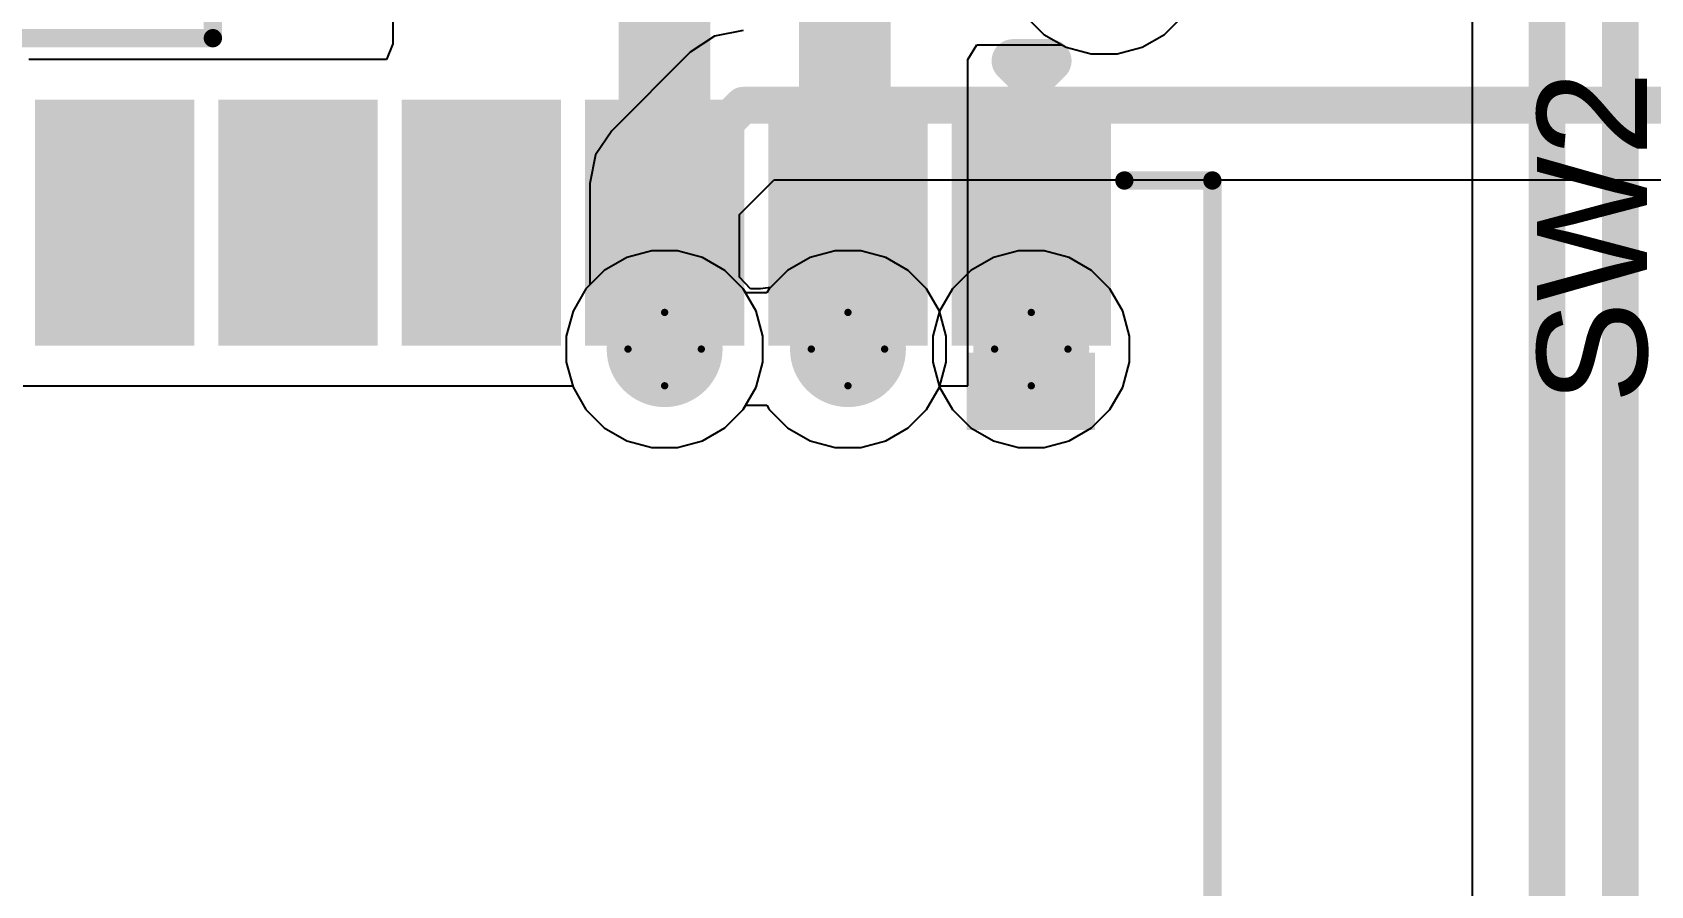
# Model space of a CAD drawing. Header units: inches. Extents: x -17.5 to 14.7, y -6.2 to 5.9.
# Drawn here: x 2.9222 to 3.3635, y 1.9802 to 2.2129 of the extents above; entities that cross this region are included whole.
import ezdxf

# ---------------------------------------------------------------- set-up
doc = ezdxf.new("R2010")
doc.units = ezdxf.units.IN
doc.header["$MEASUREMENT"] = 0
for name, color, linetype in [('Bottom Layer', 5, 'Continuous'), ('Bottom Solder', 6, 'Continuous'), ('Drill Drawing', 1, 'Continuous'), ('Ground Layer', 76, 'Continuous'), ('Power Layer', 16, 'Continuous'), ('Top Layer', 1, 'Continuous'), ('Top Overlay', 2, 'Continuous'), ('Top Paste', 8, 'Continuous'), ('Top Solder', 216, 'Continuous'), ('Via Holes', 16, 'Continuous')]:
    doc.layers.add(name, color=color, linetype=linetype)
doc.styles.add('Arial', font='', dxfattribs={"height": 0.2})
doc.styles.get('Arial').set_extended_font_data('Arial')

# ---------------------------------------------------------------- blocks, each defined once
blk = doc.blocks.new('ESP32_WROOM_32UE_N16_63')
at = {"layer": 'Top Layer'}
for points in [[(-0.37402, 0.36732), (-0.31496, 0.36732), (-0.31496, 0.33189), (-0.37402, 0.33189)], [(-0.37402, 0.31732), (-0.31496, 0.31732), (-0.31496, 0.28189), (-0.37402, 0.28189)], [(-0.37402, 0.26732), (-0.31496, 0.26732), (-0.31496, 0.23189), (-0.37402, 0.23189)], [(-0.37402, 0.21732), (-0.31496, 0.21732), (-0.31496, 0.18189), (-0.37402, 0.18189)], [(-0.37402, 0.16732), (-0.31496, 0.16732), (-0.31496, 0.13189), (-0.37402, 0.13189)], [(-0.37402, 0.11732), (-0.31496, 0.11732), (-0.31496, 0.08189), (-0.37402, 0.08189)]]:
    blk.add_hatch(color=1, dxfattribs=at).paths.add_polyline_path(points)
at = {"layer": 'Top Overlay'}
blk.add_hatch(color=2, dxfattribs=at).paths.add_polyline_path([(-0.309, 0.332), (-0.288, 0.332), (-0.288, 0.367), (-0.309, 0.367)])
at = {"layer": 'Top Paste'}
for points in [[(-0.37402, 0.36732), (-0.31496, 0.36732), (-0.31496, 0.33189), (-0.37402, 0.33189)], [(-0.37402, 0.31732), (-0.31496, 0.31732), (-0.31496, 0.28189), (-0.37402, 0.28189)], [(-0.37402, 0.26732), (-0.31496, 0.26732), (-0.31496, 0.23189), (-0.37402, 0.23189)], [(-0.37402, 0.21732), (-0.31496, 0.21732), (-0.31496, 0.18189), (-0.37402, 0.18189)], [(-0.37402, 0.16732), (-0.31496, 0.16732), (-0.31496, 0.13189), (-0.37402, 0.13189)], [(-0.37402, 0.11732), (-0.31496, 0.11732), (-0.31496, 0.08189), (-0.37402, 0.08189)]]:
    blk.add_hatch(color=8, dxfattribs=at).paths.add_polyline_path(points)
at = {"layer": 'Top Solder'}
for points in [[(-0.37802, 0.37132), (-0.31096, 0.37132), (-0.31096, 0.32789), (-0.37802, 0.32789)], [(-0.37802, 0.32132), (-0.31096, 0.32132), (-0.31096, 0.27789), (-0.37802, 0.27789)], [(-0.37802, 0.27132), (-0.31096, 0.27132), (-0.31096, 0.22789), (-0.37802, 0.22789)], [(-0.37802, 0.22132), (-0.31096, 0.22132), (-0.31096, 0.17789), (-0.37802, 0.17789)], [(-0.37802, 0.17132), (-0.31096, 0.17132), (-0.31096, 0.12789), (-0.37802, 0.12789)], [(-0.37802, 0.12132), (-0.31096, 0.12132), (-0.31096, 0.07789), (-0.37802, 0.07789)]]:
    blk.add_hatch(color=216, dxfattribs=at).paths.add_polyline_path(points)
at = {"layer": 'Top Overlay'}
for points in [[(-0.356, 0.375, 0.005, 0.005, 0), (-0.356, 0.399, 0.005, 0.005, 0)], [(0.356, 0.399, 0.005, 0.005, 0), (-0.356, 0.399, 0.005, 0.005, 0)], [(-0.38865, 0.34469, 0.01181, 0.01181, 0), (-0.38865, 0.35469, 0.01181, 0.01181, 0)], [(-0.38365, 0.34969, 0.01181, 0.01181, 0), (-0.38865, 0.35469, 0.01181, 0.01181, 0)], [(-0.38865, 0.34469, 0.01181, 0.01181, 0), (-0.38365, 0.34969, 0.01181, 0.01181, 0)]]:
    blk.add_lwpolyline(points, format="xyseb", dxfattribs=at)
for points in [[(-0.35725, 0.399, 0.0025, 0.0025, 1), (-0.35475, 0.399, 0.0025, 0.0025, 1)], [(-0.35725, 0.399, 0.0025, 0.0025, 1), (-0.35475, 0.399, 0.0025, 0.0025, 1)], [(-0.35725, 0.375, 0.0025, 0.0025, 1), (-0.35475, 0.375, 0.0025, 0.0025, 1)], [(-0.3916, 0.35469, 0.00591, 0.00591, 1), (-0.38569, 0.35469, 0.00591, 0.00591, 1)], [(-0.3916, 0.35469, 0.00591, 0.00591, 1), (-0.38569, 0.35469, 0.00591, 0.00591, 1)], [(-0.3866, 0.34969, 0.00591, 0.00591, 1), (-0.38069, 0.34969, 0.00591, 0.00591, 1)], [(-0.3866, 0.34969, 0.00591, 0.00591, 1), (-0.38069, 0.34969, 0.00591, 0.00591, 1)], [(-0.3916, 0.34469, 0.00591, 0.00591, 1), (-0.38569, 0.34469, 0.00591, 0.00591, 1)], [(-0.3916, 0.34469, 0.00591, 0.00591, 1), (-0.38569, 0.34469, 0.00591, 0.00591, 1)]]:
    blk.add_lwpolyline(points, format="xyseb", close=True, dxfattribs=at)
blk = doc.blocks.new('SOD323F_162')
at = {"layer": 'Top Layer'}
for points in [[(-0.05315, 0.01181), (-0.02953, 0.01181), (-0.02953, -0.01181), (-0.05315, -0.01181)], [(0.02953, 0.01181), (0.05315, 0.01181), (0.05315, -0.01181), (0.02953, -0.01181)]]:
    blk.add_hatch(color=1, dxfattribs=at).paths.add_polyline_path(points)
at = {"layer": 'Top Overlay'}
for points in [[(0.03881, 0.01483), (0.0829, 0.01483), (0.0829, 0.03083), (0.03881, 0.03083)], [(0.056, -0.016), (0.083, -0.016), (0.083, 0.018), (0.056, 0.018)], [(0.03881, -0.03117), (0.0829, -0.03117), (0.0829, -0.01517), (0.03881, -0.01517)]]:
    blk.add_hatch(color=2, dxfattribs=at).paths.add_polyline_path(points)
at = {"layer": 'Top Paste'}
for points in [[(-0.05315, 0.01181), (-0.02953, 0.01181), (-0.02953, -0.01181), (-0.05315, -0.01181)], [(0.02953, 0.01181), (0.05315, 0.01181), (0.05315, -0.01181), (0.02953, -0.01181)]]:
    blk.add_hatch(color=8, dxfattribs=at).paths.add_polyline_path(points)
at = {"layer": 'Top Solder'}
for points in [[(-0.05715, 0.01581), (-0.02553, 0.01581), (-0.02553, -0.01581), (-0.05715, -0.01581)], [(0.02553, 0.01581), (0.05715, 0.01581), (0.05715, -0.01581), (0.02553, -0.01581)]]:
    blk.add_hatch(color=216, dxfattribs=at).paths.add_polyline_path(points)
at = {"layer": 'Top Overlay'}
for points in [[(0.03891, 0.029, 0.005, 0.005, 0), (-0.036, 0.029, 0.005, 0.005, 0)], [(-0.036, 0.029, 0.005, 0.005, 0), (-0.036, 0.021, 0.005, 0.005, 0)], [(-0.036, -0.021, 0.005, 0.005, 0), (-0.036, -0.029, 0.005, 0.005, 0)], [(0.03891, -0.029, 0.005, 0.005, 0), (-0.036, -0.029, 0.005, 0.005, 0)]]:
    blk.add_lwpolyline(points, format="xyseb", dxfattribs=at)
for points in [[(-0.03725, 0.029, 0.0025, 0.0025, 1), (-0.03475, 0.029, 0.0025, 0.0025, 1)], [(-0.03725, 0.029, 0.0025, 0.0025, 1), (-0.03475, 0.029, 0.0025, 0.0025, 1)], [(0.03766, 0.029, 0.0025, 0.0025, 1), (0.04016, 0.029, 0.0025, 0.0025, 1)], [(-0.03725, 0.021, 0.0025, 0.0025, 1), (-0.03475, 0.021, 0.0025, 0.0025, 1)], [(-0.03725, -0.021, 0.0025, 0.0025, 1), (-0.03475, -0.021, 0.0025, 0.0025, 1)], [(-0.03725, -0.029, 0.0025, 0.0025, 1), (-0.03475, -0.029, 0.0025, 0.0025, 1)], [(-0.03725, -0.029, 0.0025, 0.0025, 1), (-0.03475, -0.029, 0.0025, 0.0025, 1)], [(0.03766, -0.029, 0.0025, 0.0025, 1), (0.04016, -0.029, 0.0025, 0.0025, 1)]]:
    blk.add_lwpolyline(points, format="xyseb", close=True, dxfattribs=at)

msp = doc.modelspace()

# ---------------------------------------------------------------- hatches: boundary and pattern name
at = {"layer": 'Bottom Layer'}
h = msp.add_hatch(color=5, dxfattribs=at)
edge = h.paths.add_edge_path()
edge.add_arc((3.09461, 2.12647), 0.01181, 0, 360)
h = msp.add_hatch(color=5, dxfattribs=at)
edge = h.paths.add_edge_path()
edge.add_arc((3.14461, 2.12647), 0.01181, 0, 360)
h = msp.add_hatch(color=5, dxfattribs=at)
edge = h.paths.add_edge_path()
edge.add_arc((3.19461, 2.12647), 0.01181, 0, 360)
at = {"layer": 'Bottom Solder'}
h = msp.add_hatch(color=6, dxfattribs=at)
edge = h.paths.add_edge_path()
edge.add_arc((3.09461, 2.12647), 0.01581, 0, 360)
h = msp.add_hatch(color=6, dxfattribs=at)
edge = h.paths.add_edge_path()
edge.add_arc((3.14461, 2.12647), 0.01581, 0, 360)
h = msp.add_hatch(color=6, dxfattribs=at)
edge = h.paths.add_edge_path()
edge.add_arc((3.19461, 2.12647), 0.01581, 0, 360)
at = {"layer": 'Ground Layer'}
h = msp.add_hatch(color=76, dxfattribs=at)
edge = h.paths.add_edge_path()
edge.add_arc((3.09461, 2.12647), 0.01181, 0, 360)
h = msp.add_hatch(color=76, dxfattribs=at)
edge = h.paths.add_edge_path()
edge.add_arc((3.14461, 2.12647), 0.01181, 0, 360)
h = msp.add_hatch(color=76, dxfattribs=at)
edge = h.paths.add_edge_path()
edge.add_arc((3.19461, 2.12647), 0.01181, 0, 360)
at = {"layer": 'Power Layer'}
h = msp.add_hatch(color=16, dxfattribs=at)
edge = h.paths.add_edge_path()
edge.add_arc((3.09461, 2.12647), 0.01181, 0, 360)
h = msp.add_hatch(color=16, dxfattribs=at)
edge = h.paths.add_edge_path()
edge.add_arc((3.14461, 2.12647), 0.01181, 0, 360)
h = msp.add_hatch(color=16, dxfattribs=at)
edge = h.paths.add_edge_path()
edge.add_arc((3.19461, 2.12647), 0.01181, 0, 360)
at = {"layer": 'Top Layer'}
for points in [[(3.08211, 2.16095), (3.10711, 2.16095), (3.10711, 2.24275), (3.08211, 2.24275)], [(3.13123, 2.16095), (3.15623, 2.16095), (3.15623, 2.24277), (3.13123, 2.24277)], [(3.1064, 2.16095), (3.0828, 2.16095), (3.0828, 2.12647), (3.1064, 2.12647)], [(3.1564, 2.16095), (3.1328, 2.16095), (3.1328, 2.12647), (3.1564, 2.12647)], [(3.2064, 2.16095), (3.1828, 2.16095), (3.1828, 2.12647), (3.2064, 2.12647)]]:
    msp.add_hatch(color=1, dxfattribs=at).paths.add_polyline_path(points)
h = msp.add_hatch(color=1, dxfattribs=at)
edge = h.paths.add_edge_path()
edge.add_arc((3.09461, 2.12647), 0.01181, 0, 360)
h = msp.add_hatch(color=1, dxfattribs=at)
edge = h.paths.add_edge_path()
edge.add_arc((3.14461, 2.12647), 0.01181, 0, 360)
h = msp.add_hatch(color=1, dxfattribs=at)
edge = h.paths.add_edge_path()
edge.add_arc((3.19461, 2.12647), 0.01181, 0, 360)
at = {"layer": 'Top Solder'}
h = msp.add_hatch(color=216, dxfattribs=at)
edge = h.paths.add_edge_path()
edge.add_arc((3.09461, 2.12647), 0.01581, 0, 360)
h = msp.add_hatch(color=216, dxfattribs=at)
edge = h.paths.add_edge_path()
edge.add_arc((3.14461, 2.12647), 0.01581, 0, 360)
h = msp.add_hatch(color=216, dxfattribs=at)
edge = h.paths.add_edge_path()
edge.add_arc((3.19461, 2.12647), 0.01581, 0, 360)
at = {"layer": 'Via Holes'}
h = msp.add_hatch(color=7, dxfattribs=at)
edge = h.paths.add_edge_path()
edge.add_arc((3.09461, 2.12647), 0.00591, 0, 360)
h = msp.add_hatch(color=7, dxfattribs=at)
edge = h.paths.add_edge_path()
edge.add_arc((3.14461, 2.12647), 0.00591, 0, 360)
h = msp.add_hatch(color=7, dxfattribs=at)
edge = h.paths.add_edge_path()
edge.add_arc((3.19461, 2.12647), 0.00591, 0, 360)

# ---------------------------------------------------------------- linework, layer by layer
at = {"layer": 'Bottom Layer'}
for p, q in [((3.1082, 2.21184), (3.10158, 2.20742)), ((3.116, 2.21339), (3.1082, 2.21184)), ((3.10158, 2.20742), (3.08019, 2.18602)), ((3.08019, 2.18602), (3.07577, 2.17941)), ((3.07577, 2.17941), (3.07421, 2.17161)), ((3.115, 2.16316), (3.12445, 2.17261)), ((3.12445, 2.17261), (3.41848, 2.17261)), ((3.07421, 2.17161), (3.07421, 2.14399)), ((3.115, 2.14607), (3.115, 2.16316)), ((3.13426, 2.15145), (3.12814, 2.14792)), ((3.14108, 2.15328), (3.13426, 2.15145)), ((3.14814, 2.15328), (3.14108, 2.15328)), ((3.15495, 2.15145), (3.14814, 2.15328)), ((3.16107, 2.14792), (3.15495, 2.15145)), ((3.11798, 2.14294), (3.115, 2.14607)), ((3.12814, 2.14792), (3.12347, 2.14325)), ((3.16606, 2.14293), (3.16107, 2.14792)), ((3.07315, 2.14293), (3.06962, 2.13682)), ((3.07421, 2.14399), (3.07315, 2.14293)), ((3.12078, 2.14293), (3.11798, 2.14294)), ((3.12347, 2.14325), (3.12078, 2.14293)), ((3.16959, 2.13682), (3.16606, 2.14293)), ((3.06962, 2.13682), (3.06779, 2.13)), ((3.17142, 2.13), (3.16959, 2.13682)), ((3.06779, 2.13), (3.06779, 2.12294)), ((3.17142, 2.12294), (3.17142, 2.13)), ((3.06779, 2.12294), (3.06962, 2.11612)), ((3.16959, 2.11612), (3.17142, 2.12294)), ((3.06962, 2.11612), (3.07315, 2.11)), ((3.16606, 2.11), (3.16959, 2.11612)), ((3.07315, 2.11), (3.07814, 2.10501)), ((3.11107, 2.10501), (3.11606, 2.11)), ((3.11606, 2.11), (3.11672, 2.11115)), ((3.11672, 2.11115), (3.12249, 2.11115)), ((3.12249, 2.11115), (3.12315, 2.11)), ((3.12315, 2.11), (3.12814, 2.10501)), ((3.16107, 2.10501), (3.16606, 2.11)), ((3.07814, 2.10501), (3.08426, 2.10148)), ((3.08426, 2.10148), (3.09108, 2.09966)), ((3.09814, 2.09966), (3.10495, 2.10148)), ((3.10495, 2.10148), (3.11107, 2.10501)), ((3.12814, 2.10501), (3.13426, 2.10148)), ((3.13426, 2.10148), (3.14108, 2.09966)), ((3.14814, 2.09966), (3.15495, 2.10148)), ((3.15495, 2.10148), (3.16107, 2.10501)), ((3.09108, 2.09966), (3.09814, 2.09966)), ((3.14108, 2.09966), (3.14814, 2.09966))]:
    msp.add_line(p, q, dxfattribs=at)
for points in [[(3.09461, 2.17161, 0.01, 0.01, 0), (3.116, 2.193, 0.01, 0.01, 0)], [(3.116, 2.193, 0.01, 0.01, 0), (3.436, 2.193, 0.01, 0.01, 0)], [(3.09461, 2.12647, 0.01, 0.01, 0), (3.09461, 2.17161, 0.01, 0.01, 0)]]:
    msp.add_lwpolyline(points, format="xyseb", dxfattribs=at)
for points in [[(3.1135, 2.193, 0.005, 0.005, 1), (3.1185, 2.193, 0.005, 0.005, 1)], [(3.1135, 2.193, 0.005, 0.005, 1), (3.1185, 2.193, 0.005, 0.005, 1)], [(3.09211, 2.17161, 0.005, 0.005, 1), (3.09711, 2.17161, 0.005, 0.005, 1)], [(3.09211, 2.17161, 0.005, 0.005, 1), (3.09711, 2.17161, 0.005, 0.005, 1)], [(3.09211, 2.12647, 0.005, 0.005, 1), (3.09711, 2.12647, 0.005, 0.005, 1)]]:
    msp.add_lwpolyline(points, format="xyseb", close=True, dxfattribs=at)
at = {"layer": 'Drill Drawing'}
for points in [[(3.08461, 2.12647, 0.002, 0.002, 0), (3.09461, 2.13647, 0.002, 0.002, 0)], [(3.09461, 2.13647, 0.002, 0.002, 0), (3.10461, 2.12647, 0.002, 0.002, 0)], [(3.13461, 2.12647, 0.002, 0.002, 0), (3.14461, 2.13647, 0.002, 0.002, 0)], [(3.14461, 2.13647, 0.002, 0.002, 0), (3.15461, 2.12647, 0.002, 0.002, 0)], [(3.18461, 2.12647, 0.002, 0.002, 0), (3.19461, 2.13647, 0.002, 0.002, 0)], [(3.19461, 2.13647, 0.002, 0.002, 0), (3.20461, 2.12647, 0.002, 0.002, 0)], [(3.08461, 2.12647, 0.002, 0.002, 0), (3.09461, 2.11647, 0.002, 0.002, 0)], [(3.09461, 2.11647, 0.002, 0.002, 0), (3.10461, 2.12647, 0.002, 0.002, 0)], [(3.13461, 2.12647, 0.002, 0.002, 0), (3.14461, 2.11647, 0.002, 0.002, 0)], [(3.14461, 2.11647, 0.002, 0.002, 0), (3.15461, 2.12647, 0.002, 0.002, 0)], [(3.18461, 2.12647, 0.002, 0.002, 0), (3.19461, 2.11647, 0.002, 0.002, 0)], [(3.19461, 2.11647, 0.002, 0.002, 0), (3.20461, 2.12647, 0.002, 0.002, 0)]]:
    msp.add_lwpolyline(points, format="xyseb", dxfattribs=at)
for points in [[(3.09411, 2.13647, 0.001, 0.001, 1), (3.09511, 2.13647, 0.001, 0.001, 1)], [(3.09411, 2.13647, 0.001, 0.001, 1), (3.09511, 2.13647, 0.001, 0.001, 1)], [(3.14411, 2.13647, 0.001, 0.001, 1), (3.14511, 2.13647, 0.001, 0.001, 1)], [(3.14411, 2.13647, 0.001, 0.001, 1), (3.14511, 2.13647, 0.001, 0.001, 1)], [(3.19411, 2.13647, 0.001, 0.001, 1), (3.19511, 2.13647, 0.001, 0.001, 1)], [(3.19411, 2.13647, 0.001, 0.001, 1), (3.19511, 2.13647, 0.001, 0.001, 1)], [(3.08411, 2.12647, 0.001, 0.001, 1), (3.08511, 2.12647, 0.001, 0.001, 1)], [(3.08411, 2.12647, 0.001, 0.001, 1), (3.08511, 2.12647, 0.001, 0.001, 1)], [(3.10411, 2.12647, 0.001, 0.001, 1), (3.10511, 2.12647, 0.001, 0.001, 1)], [(3.10411, 2.12647, 0.001, 0.001, 1), (3.10511, 2.12647, 0.001, 0.001, 1)], [(3.13411, 2.12647, 0.001, 0.001, 1), (3.13511, 2.12647, 0.001, 0.001, 1)], [(3.13411, 2.12647, 0.001, 0.001, 1), (3.13511, 2.12647, 0.001, 0.001, 1)], [(3.15411, 2.12647, 0.001, 0.001, 1), (3.15511, 2.12647, 0.001, 0.001, 1)], [(3.15411, 2.12647, 0.001, 0.001, 1), (3.15511, 2.12647, 0.001, 0.001, 1)], [(3.18411, 2.12647, 0.001, 0.001, 1), (3.18511, 2.12647, 0.001, 0.001, 1)], [(3.18411, 2.12647, 0.001, 0.001, 1), (3.18511, 2.12647, 0.001, 0.001, 1)], [(3.20411, 2.12647, 0.001, 0.001, 1), (3.20511, 2.12647, 0.001, 0.001, 1)], [(3.20411, 2.12647, 0.001, 0.001, 1), (3.20511, 2.12647, 0.001, 0.001, 1)], [(3.09411, 2.11647, 0.001, 0.001, 1), (3.09511, 2.11647, 0.001, 0.001, 1)], [(3.09411, 2.11647, 0.001, 0.001, 1), (3.09511, 2.11647, 0.001, 0.001, 1)], [(3.14411, 2.11647, 0.001, 0.001, 1), (3.14511, 2.11647, 0.001, 0.001, 1)], [(3.14411, 2.11647, 0.001, 0.001, 1), (3.14511, 2.11647, 0.001, 0.001, 1)], [(3.19411, 2.11647, 0.001, 0.001, 1), (3.19511, 2.11647, 0.001, 0.001, 1)], [(3.19411, 2.11647, 0.001, 0.001, 1), (3.19511, 2.11647, 0.001, 0.001, 1)]]:
    msp.add_lwpolyline(points, format="xyseb", close=True, dxfattribs=at)
at = {"layer": 'Ground Layer'}
for p, q in [((3.31489, 2.34627), (3.31489, 1.73338)), ((3.19303, 2.2173), (3.19802, 2.21231)), ((3.23094, 2.21231), (3.23593, 2.2173)), ((3.19802, 2.21231), (3.20413, 2.20878)), ((3.22483, 2.20878), (3.23094, 2.21231)), ((3.20413, 2.20878), (3.21095, 2.20696)), ((3.21095, 2.20696), (3.21801, 2.20696)), ((3.21801, 2.20696), (3.22483, 2.20878)), ((3.08426, 2.15145), (3.07814, 2.14792)), ((3.09108, 2.15328), (3.08426, 2.15145)), ((3.09814, 2.15328), (3.09108, 2.15328)), ((3.10495, 2.15145), (3.09814, 2.15328)), ((3.11107, 2.14792), (3.10495, 2.15145)), ((3.13426, 2.15145), (3.12814, 2.14792)), ((3.14108, 2.15328), (3.13426, 2.15145)), ((3.14814, 2.15328), (3.14108, 2.15328)), ((3.15495, 2.15145), (3.14814, 2.15328)), ((3.16107, 2.14792), (3.15495, 2.15145)), ((3.07814, 2.14792), (3.07315, 2.14293)), ((3.11606, 2.14293), (3.11107, 2.14792)), ((3.12814, 2.14792), (3.12315, 2.14293)), ((3.16606, 2.14293), (3.16107, 2.14792)), ((3.07315, 2.14293), (3.06962, 2.13682)), ((3.11672, 2.14179), (3.11606, 2.14293)), ((3.12249, 2.14179), (3.11672, 2.14179)), ((3.12315, 2.14293), (3.12249, 2.14179)), ((3.16959, 2.13682), (3.16606, 2.14293)), ((3.06962, 2.13682), (3.06779, 2.13)), ((3.17142, 2.13), (3.16959, 2.13682)), ((3.06779, 2.13), (3.06779, 2.12294)), ((3.17142, 2.12294), (3.17142, 2.13)), ((3.06779, 2.12294), (3.06962, 2.11612)), ((3.16959, 2.11612), (3.17142, 2.12294)), ((3.06962, 2.11612), (3.07315, 2.11)), ((3.16606, 2.11), (3.16959, 2.11612)), ((3.07315, 2.11), (3.07814, 2.10501)), ((3.11107, 2.10501), (3.11606, 2.11)), ((3.11606, 2.11), (3.11672, 2.11115)), ((3.11672, 2.11115), (3.12249, 2.11115)), ((3.12249, 2.11115), (3.12315, 2.11)), ((3.12315, 2.11), (3.12814, 2.10501)), ((3.16107, 2.10501), (3.16606, 2.11)), ((3.07814, 2.10501), (3.08426, 2.10148)), ((3.08426, 2.10148), (3.09108, 2.09966)), ((3.09814, 2.09966), (3.10495, 2.10148)), ((3.10495, 2.10148), (3.11107, 2.10501)), ((3.12814, 2.10501), (3.13426, 2.10148)), ((3.13426, 2.10148), (3.14108, 2.09966)), ((3.14814, 2.09966), (3.15495, 2.10148)), ((3.15495, 2.10148), (3.16107, 2.10501)), ((3.09108, 2.09966), (3.09814, 2.09966)), ((3.14108, 2.09966), (3.14814, 2.09966))]:
    msp.add_line(p, q, dxfattribs=at)
for points in [[(3.35529, 1.60883, 0.01, 0.01, 0), (3.35529, 2.36471, 0.01, 0.01, 0)], [(3.33529, 1.64175, 0.01, 0.01, 0), (3.33529, 2.35471, 0.01, 0.01, 0)]]:
    msp.add_lwpolyline(points, format="xyseb", dxfattribs=at)
at = {"layer": 'Power Layer'}
for p, q in [((3.08426, 2.15145), (3.07814, 2.14792)), ((3.09108, 2.15328), (3.08426, 2.15145)), ((3.09814, 2.15328), (3.09108, 2.15328)), ((3.10495, 2.15145), (3.09814, 2.15328)), ((3.11107, 2.14792), (3.10495, 2.15145)), ((3.18426, 2.15145), (3.17814, 2.14792)), ((3.19108, 2.15328), (3.18426, 2.15145)), ((3.19814, 2.15328), (3.19108, 2.15328)), ((3.20495, 2.15145), (3.19814, 2.15328)), ((3.21107, 2.14792), (3.20495, 2.15145)), ((3.07814, 2.14792), (3.07315, 2.14293)), ((3.11606, 2.14293), (3.11107, 2.14792)), ((3.17814, 2.14792), (3.17315, 2.14293)), ((3.21606, 2.14293), (3.21107, 2.14792)), ((3.07315, 2.14293), (3.06962, 2.13682)), ((3.11959, 2.13682), (3.11606, 2.14293)), ((3.17315, 2.14293), (3.16962, 2.13682)), ((3.21959, 2.13682), (3.21606, 2.14293)), ((3.06962, 2.13682), (3.06779, 2.13)), ((3.12142, 2.13), (3.11959, 2.13682)), ((3.16962, 2.13682), (3.16779, 2.13)), ((3.22142, 2.13), (3.21959, 2.13682)), ((3.06779, 2.13), (3.06779, 2.12294)), ((3.12142, 2.12294), (3.12142, 2.13)), ((3.16779, 2.13), (3.16779, 2.12294)), ((3.22142, 2.12294), (3.22142, 2.13)), ((3.06779, 2.12294), (3.06962, 2.11612)), ((3.11959, 2.11612), (3.12142, 2.12294)), ((3.16779, 2.12294), (3.16962, 2.11612)), ((3.21959, 2.11612), (3.22142, 2.12294)), ((3.06962, 2.11612), (3.07315, 2.11)), ((3.11606, 2.11), (3.11959, 2.11612)), ((3.16962, 2.11612), (3.17315, 2.11)), ((3.21606, 2.11), (3.21959, 2.11612)), ((3.07315, 2.11), (3.07814, 2.10501)), ((3.11107, 2.10501), (3.11606, 2.11)), ((3.17315, 2.11), (3.17814, 2.10501)), ((3.21107, 2.10501), (3.21606, 2.11)), ((3.07814, 2.10501), (3.08426, 2.10148)), ((3.08426, 2.10148), (3.09108, 2.09966)), ((3.09814, 2.09966), (3.10495, 2.10148)), ((3.10495, 2.10148), (3.11107, 2.10501)), ((3.17814, 2.10501), (3.18426, 2.10148)), ((3.18426, 2.10148), (3.19108, 2.09966)), ((3.19814, 2.09966), (3.20495, 2.10148)), ((3.20495, 2.10148), (3.21107, 2.10501)), ((3.09108, 2.09966), (3.09814, 2.09966)), ((3.19108, 2.09966), (3.19814, 2.09966))]:
    msp.add_line(p, q, dxfattribs=at)
at = {"layer": 'Top Layer'}
for p, q in [((3.02044, 2.22327), (3.02044, 2.20977)), ((3.23094, 2.21231), (3.23593, 2.2173)), ((3.22483, 2.20878), (3.23094, 2.21231)), ((3.02044, 2.20977), (3.01872, 2.20548)), ((3.02044, 2.20977), (3.02044, 2.20977)), ((3.17732, 2.20548), (3.17975, 2.20947)), ((3.17975, 2.20947), (3.20294, 2.20947)), ((3.20294, 2.20947), (3.20413, 2.20878)), ((3.20413, 2.20878), (3.21095, 2.20696)), ((3.21095, 2.20696), (3.21801, 2.20696)), ((3.21801, 2.20696), (3.22483, 2.20878)), ((3.01872, 2.20548), (2.92116, 2.20548)), ((3.17732, 2.11642), (3.17732, 2.20548)), ((2.91967, 2.11642), (3.06954, 2.11642)), ((3.06954, 2.11642), (3.06962, 2.11612)), ((3.06962, 2.11612), (3.07315, 2.11)), ((3.16606, 2.11), (3.16959, 2.11612)), ((3.16959, 2.11612), (3.16967, 2.11642)), ((3.16967, 2.11642), (3.17732, 2.11642)), ((3.07315, 2.11), (3.07814, 2.10501)), ((3.11107, 2.10501), (3.11606, 2.11)), ((3.11606, 2.11), (3.11672, 2.11115)), ((3.11672, 2.11115), (3.12249, 2.11115)), ((3.12249, 2.11115), (3.12315, 2.11)), ((3.12315, 2.11), (3.12814, 2.10501)), ((3.16107, 2.10501), (3.16606, 2.11)), ((3.07814, 2.10501), (3.08426, 2.10148)), ((3.08426, 2.10148), (3.09108, 2.09966)), ((3.09814, 2.09966), (3.10495, 2.10148)), ((3.10495, 2.10148), (3.11107, 2.10501)), ((3.12814, 2.10501), (3.13426, 2.10148)), ((3.13426, 2.10148), (3.14108, 2.09966)), ((3.14814, 2.09966), (3.15495, 2.10148)), ((3.15495, 2.10148), (3.16107, 2.10501)), ((3.09108, 2.09966), (3.09814, 2.09966)), ((3.14108, 2.09966), (3.14814, 2.09966))]:
    msp.add_line(p, q, dxfattribs=at)

# ---------------------------------------------------------------- block references
for name, p, rotation in [('SOD323F_162', (2.93539, 2.24027), 180), ('ESP32_WROOM_32UE_N16_63', (2.845, 1.81646), 270)]:
    msp.add_blockref(name, p, dxfattribs=dict(rotation=rotation))

# ---------------------------------------------------------------- texts
at = {"layer": 'Top Overlay', "style": 'Arial'}
msp.add_text('SW2', height=0.03, rotation=90, dxfattribs=at).set_placement((3.36257, 2.11157))

doc.saveas('drawing.dxf')
